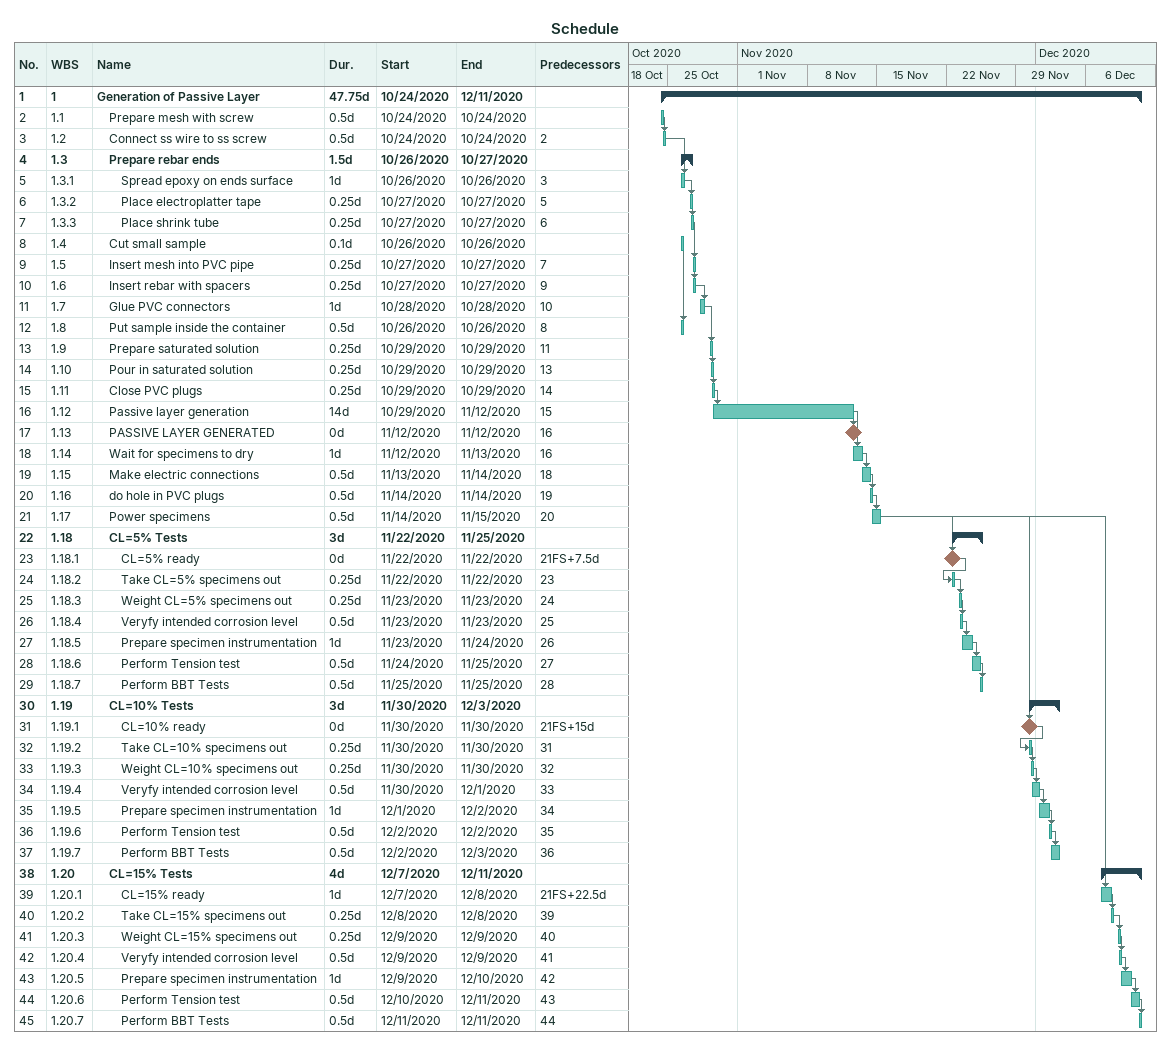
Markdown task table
Schedule

| ID | WBS | Task | Duration | Start | Finish | Predecessors |
|---|---|---|---|---|---|---|
| 1 | 1 | **Generation of Passive Layer** | 47.75d | 2020-10-24 | 2020-12-11 |  |
| 2 | 1.1 | Prepare mesh with screw | 0.5d | 2020-10-24 | 2020-10-24 |  |
| 3 | 1.2 | Connect ss wire to ss screw | 0.5d | 2020-10-24 | 2020-10-24 | 2 |
| 4 | 1.3 | **Prepare rebar ends** | 1.5d | 2020-10-26 | 2020-10-27 |  |
| 5 | 1.3.1 | Spread epoxy on ends surface | 1d | 2020-10-26 | 2020-10-26 | 3 |
| 6 | 1.3.2 | Place electroplatter tape | 0.25d | 2020-10-27 | 2020-10-27 | 5 |
| 7 | 1.3.3 | Place shrink tube | 0.25d | 2020-10-27 | 2020-10-27 | 6 |
| 8 | 1.4 | Cut small sample | 0.1d | 2020-10-26 | 2020-10-26 |  |
| 9 | 1.5 | Insert mesh into PVC pipe | 0.25d | 2020-10-27 | 2020-10-27 | 7 |
| 10 | 1.6 | Insert rebar with spacers | 0.25d | 2020-10-27 | 2020-10-27 | 9 |
| 11 | 1.7 | Glue PVC connectors | 1d | 2020-10-28 | 2020-10-28 | 10 |
| 12 | 1.8 | Put sample inside the container | 0.5d | 2020-10-26 | 2020-10-26 | 8 |
| 13 | 1.9 | Prepare saturated solution | 0.25d | 2020-10-29 | 2020-10-29 | 11 |
| 14 | 1.10 | Pour in saturated solution | 0.25d | 2020-10-29 | 2020-10-29 | 13 |
| 15 | 1.11 | Close PVC plugs | 0.25d | 2020-10-29 | 2020-10-29 | 14 |
| 16 | 1.12 | Passive layer generation | 14d | 2020-10-29 | 2020-11-12 | 15 |
| 17 | 1.13 | PASSIVE LAYER GENERATED | 0d | 2020-11-12 | 2020-11-12 | 16 |
| 18 | 1.14 | Wait for specimens to dry | 1d | 2020-11-12 | 2020-11-13 | 16 |
| 19 | 1.15 | Make electric connections | 0.5d | 2020-11-13 | 2020-11-14 | 18 |
| 20 | 1.16 | do hole in PVC plugs | 0.5d | 2020-11-14 | 2020-11-14 | 19 |
| 21 | 1.17 | Power specimens | 0.5d | 2020-11-14 | 2020-11-15 | 20 |
| 22 | 1.18 | **CL=5% Tests** | 3d | 2020-11-22 | 2020-11-25 |  |
| 23 | 1.18.1 | CL=5% ready | 0d | 2020-11-22 | 2020-11-22 | 21FS+7.5d |
| 24 | 1.18.2 | Take CL=5% specimens out | 0.25d | 2020-11-22 | 2020-11-22 | 23 |
| 25 | 1.18.3 | Weight CL=5% specimens out | 0.25d | 2020-11-23 | 2020-11-23 | 24 |
| 26 | 1.18.4 | Veryfy intended corrosion level | 0.5d | 2020-11-23 | 2020-11-23 | 25 |
| 27 | 1.18.5 | Prepare specimen instrumentation | 1d | 2020-11-23 | 2020-11-24 | 26 |
| 28 | 1.18.6 | Perform Tension test | 0.5d | 2020-11-24 | 2020-11-25 | 27 |
| 29 | 1.18.7 | Perform BBT Tests | 0.5d | 2020-11-25 | 2020-11-25 | 28 |
| 30 | 1.19 | **CL=10% Tests** | 3d | 2020-11-30 | 2020-12-03 |  |
| 31 | 1.19.1 | CL=10% ready | 0d | 2020-11-30 | 2020-11-30 | 21FS+15d |
| 32 | 1.19.2 | Take CL=10% specimens out | 0.25d | 2020-11-30 | 2020-11-30 | 31 |
| 33 | 1.19.3 | Weight CL=10% specimens out | 0.25d | 2020-11-30 | 2020-11-30 | 32 |
| 34 | 1.19.4 | Veryfy intended corrosion level | 0.5d | 2020-11-30 | 2020-12-01 | 33 |
| 35 | 1.19.5 | Prepare specimen instrumentation | 1d | 2020-12-01 | 2020-12-02 | 34 |
| 36 | 1.19.6 | Perform Tension test | 0.5d | 2020-12-02 | 2020-12-02 | 35 |
| 37 | 1.19.7 | Perform BBT Tests | 0.5d | 2020-12-02 | 2020-12-03 | 36 |
| 38 | 1.20 | **CL=15% Tests** | 4d | 2020-12-07 | 2020-12-11 |  |
| 39 | 1.20.1 | CL=15% ready | 1d | 2020-12-07 | 2020-12-08 | 21FS+22.5d |
| 40 | 1.20.2 | Take CL=15% specimens out | 0.25d | 2020-12-08 | 2020-12-08 | 39 |
| 41 | 1.20.3 | Weight CL=15% specimens out | 0.25d | 2020-12-09 | 2020-12-09 | 40 |
| 42 | 1.20.4 | Veryfy intended corrosion level | 0.5d | 2020-12-09 | 2020-12-09 | 41 |
| 43 | 1.20.5 | Prepare specimen instrumentation | 1d | 2020-12-09 | 2020-12-10 | 42 |
| 44 | 1.20.6 | Perform Tension test | 0.5d | 2020-12-10 | 2020-12-11 | 43 |
| 45 | 1.20.7 | Perform BBT Tests | 0.5d | 2020-12-11 | 2020-12-11 | 44 |
